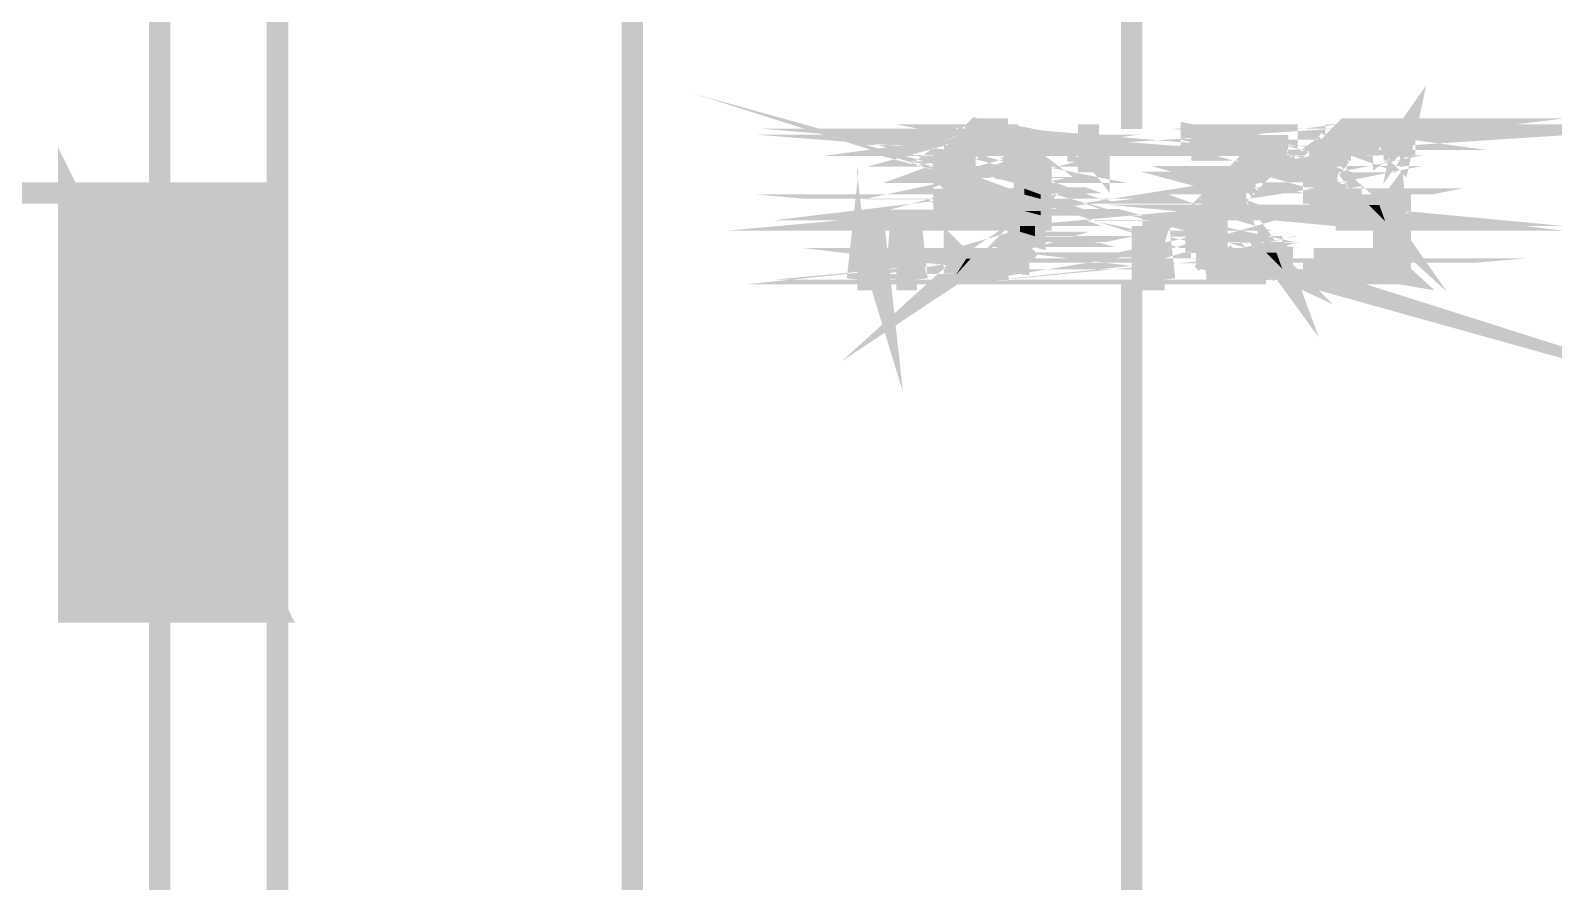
# Model space of a CAD drawing. Header units: inches. Extents: x -524 to 1067, y -71 to 1110.
# Drawn here: x 947.3 to 1013.1, y 262.9 to 299.6 of the extents above; entities that cross this region are included whole.
import ezdxf

# ---------------------------------------------------------------- set-up
doc = ezdxf.new("R2010")
doc.units = ezdxf.units.IN
doc.header["$MEASUREMENT"] = 0
doc.layers.add('H', color=7, linetype='Continuous')
doc.layers.add('P', color=7, linetype='Continuous')

msp = doc.modelspace()

# ---------------------------------------------------------------- hatches: boundary and pattern name
at = {"layer": 'H', "linetype": 'Continuous'}
for points in [[(987.448, 294.859), (987.708, 295.118), (987.897, 295.118), (988.156, 295.311), (989.507, 295.311), (989.507, 295.118), (990.025, 295.118), (990.025, 294.859), (987.448, 294.859)], [(1003.672, 294.859), (1003.672, 295.118), (1003.931, 295.118), (1005.99, 295.311), (1005.99, 295.118), (1006.698, 295.118), (1003.672, 294.859)], [(1003.931, 295.118), (1004.121, 295.311), (1005.99, 295.311), (1003.931, 295.118)], [(986.999, 294.41), (988.156, 294.669), (987.897, 294.41), (986.999, 294.41)], [(986.999, 294.41), (987.255, 294.669), (988.156, 294.669), (986.999, 294.41)], [(987.255, 294.669), (987.255, 294.859), (990.215, 294.859), (990.474, 294.669), (987.255, 294.669)], [(990.668, 294.151), (989.766, 294.41), (989.507, 294.41), (989.317, 294.669), (990.474, 294.41), (990.668, 294.151)], [(990.474, 294.41), (989.317, 294.669), (990.474, 294.669), (990.474, 294.41)], [(992.533, 293.961), (992.533, 295.118), (993.5, 295.118), (993.5, 293.961), (992.533, 293.961)], [(997.427, 294.41), (997.427, 295.118), (1001.613, 295.118), (1001.613, 294.41), (997.427, 294.41)], [(1002.964, 294.41), (1003.223, 294.669), (1004.38, 294.669), (1004.38, 294.41), (1002.964, 294.41)], [(1003.223, 294.669), (1003.478, 294.859), (1005.282, 294.669), (1003.223, 294.669)], [(1005.282, 294.669), (1003.478, 294.859), (1003.672, 294.859), (1005.282, 294.669)], [(1005.282, 294.669), (1003.672, 294.859), (1006.698, 295.118), (1005.541, 294.669), (1005.282, 294.669)], [(1005.541, 294.669), (1006.698, 295.118), (1005.99, 294.41), (1005.796, 294.41), (1005.796, 294.669), (1005.541, 294.669)], [(1005.99, 294.41), (1006.698, 295.118), (1006.439, 294.151), (1006.249, 294.41), (1005.99, 294.41)], [(1006.439, 294.151), (1006.698, 295.118), (1006.698, 294.151), (1006.439, 294.151)], [(986.74, 293.253), (986.74, 294.151), (987.708, 294.151), (987.708, 293.961), (987.448, 293.702), (987.448, 292.994), (986.74, 293.253)], [(986.999, 294.151), (986.999, 294.41), (987.897, 294.41), (987.708, 294.151), (986.999, 294.151)], [(989.766, 293.961), (989.766, 294.41), (990.668, 294.151), (990.668, 293.961), (990.923, 293.702), (990.025, 293.702), (990.025, 293.961), (989.766, 293.961)], [(999.745, 293.702), (1000.453, 294.41), (1001.613, 294.41), (1001.354, 294.151), (1001.095, 294.151), (1001.095, 293.961), (1000.905, 293.961), (1000.905, 293.702), (999.745, 293.702)], [(1002.77, 293.702), (1002.77, 293.961), (1002.964, 294.151), (1003.931, 294.41), (1003.931, 294.151), (1003.672, 293.961), (1002.77, 293.702)], [(1002.964, 294.151), (1002.964, 294.41), (1003.931, 294.41), (1002.964, 294.151)], [(990.025, 293.508), (990.025, 293.702), (990.923, 293.702), (990.923, 292.541), (990.215, 292.8), (990.215, 293.253), (990.025, 293.508)], [(999.296, 293.253), (999.296, 293.508), (999.486, 293.508), (999.486, 293.702), (1000.453, 293.508), (1000.194, 293.253), (999.296, 293.253)], [(1000.453, 293.508), (999.486, 293.702), (1000.646, 293.702), (1000.453, 293.508)], [(1002.77, 292.8), (1002.77, 293.702), (1003.672, 293.961), (1003.672, 292.994), (1002.77, 292.8)], [(986.74, 292.541), (986.74, 293.253), (987.448, 292.994), (987.708, 292.8), (986.74, 292.541)], [(986.74, 292.351), (986.74, 292.541), (987.708, 292.8), (987.708, 292.351), (986.74, 292.351)], [(990.215, 292.541), (990.215, 292.8), (990.923, 292.541), (990.215, 292.541)], [(998.588, 292.541), (998.588, 292.8), (999.745, 292.8), (999.037, 292.092), (999.037, 291.833), (998.843, 291.833), (997.876, 291.643), (997.876, 291.833), (998.329, 292.351), (998.329, 292.541), (998.588, 292.541)], [(999.745, 292.8), (998.843, 292.994), (999.037, 292.994), (999.037, 293.253), (1000.194, 293.253), (999.745, 292.8)], [(998.843, 292.8), (998.843, 292.994), (999.745, 292.8), (998.843, 292.8)], [(1002.77, 292.8), (1003.672, 292.994), (1003.672, 292.8), (1002.77, 292.8)], [(1002.964, 292.351), (1002.77, 292.541), (1002.77, 292.8), (1003.672, 292.8), (1003.672, 292.541), (1003.931, 292.541), (1002.964, 292.351)], [(948.95, 274.453), (948.95, 292.541), (958.027, 292.541), (958.027, 274.453), (948.95, 274.453)], [(986.999, 292.092), (986.74, 292.351), (987.897, 292.351), (986.999, 292.092)], [(986.999, 292.092), (987.897, 292.351), (988.156, 292.092), (986.999, 292.092)], [(987.255, 291.833), (986.999, 292.092), (988.605, 292.092), (987.255, 291.833)], [(987.255, 291.833), (988.605, 292.092), (988.865, 292.092), (987.255, 291.833)], [(987.255, 291.833), (988.865, 292.092), (990.923, 292.092), (990.923, 291.833), (987.255, 291.833)], [(989.766, 292.092), (990.025, 292.351), (990.923, 292.092), (989.766, 292.092)], [(990.923, 292.092), (990.025, 292.351), (990.215, 292.351), (990.215, 292.541), (990.923, 292.351), (990.923, 292.092)], [(990.923, 292.351), (990.215, 292.541), (990.923, 292.541), (990.923, 292.351)], [(1002.964, 292.092), (1002.964, 292.351), (1003.931, 292.541), (1003.931, 292.351), (1004.38, 292.351), (1002.964, 292.092)], [(1002.964, 292.092), (1004.38, 292.351), (1004.38, 292.092), (1002.964, 292.092)], [(1005.796, 291.384), (1003.223, 291.833), (1003.223, 292.092), (1005.088, 292.092), (1005.796, 291.384)], [(1005.796, 291.384), (1005.088, 292.092), (1005.541, 292.092), (1005.796, 291.384)], [(1006.439, 289.067), (1005.796, 291.384), (1005.541, 292.092), (1005.796, 292.092), (1006.439, 289.067)], [(1006.439, 289.067), (1005.796, 292.092), (1005.99, 292.092), (1006.439, 289.067)], [(1006.439, 289.067), (1005.99, 292.092), (1006.249, 292.351), (1006.439, 292.351), (1006.439, 289.067)], [(987.708, 291.384), (987.255, 291.833), (990.215, 291.833), (990.025, 291.643), (989.766, 291.643), (989.507, 291.384), (987.708, 291.384)], [(990.025, 291.191), (990.025, 291.643), (990.215, 291.833), (990.923, 291.643), (990.923, 291.384), (990.025, 291.191)], [(990.025, 291.191), (990.923, 291.384), (990.923, 291.191), (990.025, 291.191)], [(990.923, 291.643), (990.215, 291.833), (990.923, 291.833), (990.923, 291.643)], [(997.876, 291.384), (997.876, 291.643), (998.843, 291.833), (998.843, 291.643), (998.588, 291.643), (998.588, 290.742), (997.686, 290.742), (997.686, 291.384), (997.876, 291.384)], [(1005.796, 291.384), (1003.223, 291.833), (1003.478, 291.833), (1005.796, 291.384)], [(1005.796, 291.384), (1003.672, 291.643), (1003.478, 291.833), (1005.796, 291.384)], [(1005.796, 291.384), (1003.672, 291.643), (1004.121, 291.643), (1005.796, 291.384)], [(1004.121, 291.384), (1004.121, 291.643), (1005.796, 291.384), (1004.121, 291.384)], [(1006.439, 289.067), (1005.796, 289.775), (1005.796, 291.384), (1006.439, 289.067)], [(983.072, 288.873), (983.262, 291.191), (983.715, 291.191), (983.97, 288.873), (983.072, 288.873)], [(984.682, 288.873), (984.872, 291.191), (985.39, 291.191), (985.58, 288.873), (984.682, 288.873)], [(989.766, 290.483), (989.766, 290.742), (990.668, 290.742), (990.474, 290.483), (990.474, 290.224), (989.507, 290.483), (989.766, 290.483)], [(989.766, 290.742), (990.025, 290.935), (990.668, 290.742), (989.766, 290.742)], [(990.668, 290.742), (990.025, 290.935), (990.025, 291.191), (990.668, 291.191), (990.668, 290.742)], [(995.303, 288.873), (995.303, 291.191), (996.011, 291.191), (996.27, 288.873), (995.303, 288.873)], [(997.686, 290.034), (997.686, 290.742), (998.588, 290.483), (998.588, 290.224), (997.686, 290.034)], [(998.588, 290.483), (997.686, 290.742), (998.588, 290.742), (998.588, 290.483)], [(989.317, 290.034), (989.507, 290.224), (990.474, 290.224), (990.215, 290.034), (990.215, 289.775), (988.865, 289.775), (989.058, 290.034), (989.317, 290.034)], [(989.507, 290.224), (989.507, 290.483), (990.474, 290.224), (989.507, 290.224)], [(997.686, 290.034), (998.588, 290.224), (998.588, 290.034), (997.686, 290.034)], [(1001.354, 289.326), (1001.095, 290.034), (1001.095, 290.224), (1001.354, 290.224), (1001.354, 289.326)], [(987.255, 289.067), (987.255, 290.034), (987.448, 289.775), (987.708, 289.775), (987.255, 289.067)], [(987.255, 289.067), (988.156, 289.775), (990.025, 289.516), (989.766, 289.516), (987.255, 289.067)], [(987.255, 289.067), (987.897, 289.775), (988.156, 289.775), (987.255, 289.067)], [(987.255, 289.067), (987.708, 289.775), (987.897, 289.775), (987.255, 289.067)], [(987.255, 289.067), (989.507, 289.516), (989.766, 289.516), (989.507, 289.516), (989.507, 289.326), (987.255, 289.067)], [(990.025, 289.516), (988.156, 289.775), (988.416, 289.775), (990.025, 289.516)], [(990.025, 289.516), (988.416, 289.775), (990.025, 289.775), (990.025, 289.516)], [(997.876, 289.775), (998.843, 290.034), (999.037, 289.775), (997.876, 289.775)], [(997.876, 289.775), (997.876, 290.034), (998.843, 290.034), (997.876, 289.775)], [(1001.354, 289.326), (998.135, 289.516), (997.876, 289.775), (1001.354, 289.326)], [(1001.354, 289.326), (997.876, 289.775), (999.745, 289.775), (1001.354, 289.326)], [(998.135, 289.326), (998.135, 289.516), (1001.354, 289.326), (998.135, 289.326)], [(1001.354, 289.326), (999.745, 289.775), (1000.194, 289.775), (1001.354, 289.326)], [(1001.354, 289.326), (1000.194, 289.775), (1000.453, 289.775), (1001.354, 289.326)], [(1001.354, 289.326), (1000.453, 289.775), (1000.646, 290.034), (1001.354, 289.326)], [(1001.354, 289.326), (1000.646, 290.034), (1001.095, 290.034), (1001.354, 289.326)], [(1002.77, 289.067), (1002.77, 289.775), (1006.439, 289.067), (1002.77, 289.067)], [(1006.439, 289.067), (1002.77, 289.775), (1005.796, 289.775), (1006.439, 289.067)], [(987.255, 289.067), (989.058, 289.26), (989.317, 289.326), (989.058, 289.26), (989.058, 289.067), (987.255, 289.067)], [(987.255, 289.067), (989.317, 289.326), (989.507, 289.326), (987.255, 289.067)], [(998.588, 289.067), (998.588, 289.326), (1000.905, 289.326), (1000.646, 289.067), (998.588, 289.067)]]:
    msp.add_hatch(color=256, dxfattribs=at).paths.add_polyline_path(points)

# ---------------------------------------------------------------- linework, layer by layer
at = {"layer": 'P', "const_width": 0.927}
for points in [[(952.877, 604.073), (952.877, -14.739)], [(957.961, 604.073), (957.961, -19.823)], [(994.85, 599.182), (994.85, 295.377)], [(973.283, 434.436), (973.283, 241.619)], [(999.745, 289.775), (1001.354, 289.326), (999.938, 289.775)], [(987.189, 294.669), (990.474, 294.669), (987.189, 294.925)], [(987.642, 295.118), (989.959, 294.925), (987.448, 294.925)], [(988.156, 295.377), (989.507, 295.118), (987.897, 295.118), (988.156, 295.377)], [(987.189, 294.925), (987.189, 294.669)], [(990.474, 294.669), (987.189, 294.925)], [(987.189, 294.925), (990.215, 294.925), (990.474, 294.669)], [(987.189, 294.925), (990.215, 294.925), (990.215, 294.925)], [(990.215, 294.925), (987.189, 294.925)], [(987.448, 294.925), (990.215, 294.925), (987.189, 294.925), (987.448, 294.925)], [(987.448, 294.925), (987.642, 295.118)], [(987.448, 294.925), (990.215, 294.925)], [(990.215, 294.925), (987.448, 294.925)], [(989.959, 294.925), (987.448, 294.925)], [(987.448, 294.925), (990.215, 294.925)], [(989.959, 295.118), (987.642, 295.118)], [(987.642, 295.118), (987.897, 295.118)], [(989.959, 295.118), (987.642, 295.118)], [(987.642, 295.118), (989.959, 294.925), (989.959, 295.118)], [(989.507, 295.118), (987.897, 295.118), (989.766, 295.118), (989.507, 295.118)], [(987.897, 295.118), (989.766, 295.118)], [(989.766, 295.118), (987.897, 295.118)], [(987.897, 295.118), (987.897, 295.118)], [(989.766, 295.118), (987.897, 295.118)], [(987.897, 295.118), (989.959, 295.118), (989.766, 295.118)], [(987.897, 295.118), (989.959, 295.118)], [(989.507, 295.377), (988.156, 295.377), (988.35, 295.377)], [(989.507, 295.377), (988.156, 295.377)], [(988.156, 295.377), (989.507, 295.118), (989.507, 295.377)], [(989.058, 295.377), (988.35, 295.377)], [(988.35, 295.377), (988.605, 295.377)], [(989.058, 295.377), (988.35, 295.377), (989.251, 295.377)], [(988.35, 295.377), (989.251, 295.377)], [(989.251, 295.377), (988.35, 295.377), (988.35, 295.377), (989.251, 295.377)], [(988.35, 295.377), (989.507, 295.377), (989.251, 295.377)], [(988.35, 295.377), (989.507, 295.377)], [(988.799, 295.377), (988.605, 295.377)], [(988.605, 295.377), (988.799, 295.377), (989.058, 295.377), (988.799, 295.377)], [(988.605, 295.377), (989.058, 295.377)], [(988.799, 295.377), (988.799, 295.377), (988.799, 295.377)], [(989.251, 295.377), (989.058, 295.377)], [(990.215, 294.925), (989.959, 294.925)], [(992.533, 295.118), (993.434, 295.118)], [(993.434, 295.118), (992.533, 295.118), (992.533, 295.118), (993.434, 295.118)], [(992.533, 295.118), (993.434, 293.961), (993.434, 295.118)], [(992.533, 295.118), (993.434, 293.961)], [(992.533, 293.961), (992.533, 295.118)], [(1003.672, 295.118), (1006.632, 295.118), (1003.672, 294.925), (1003.672, 295.118)], [(1005.282, 294.669), (1003.413, 294.925), (1005.282, 294.669), (1003.413, 294.925), (1003.672, 294.925)], [(1000.646, 294.476), (997.427, 295.118), (997.427, 294.476)], [(1000.646, 294.476), (997.427, 295.118)], [(997.427, 295.118), (1001.548, 294.476)], [(997.427, 295.118), (1001.548, 294.476)], [(1001.548, 294.476), (1001.548, 295.118), (997.427, 295.118)], [(1004.121, 295.377), (1005.99, 295.377), (1003.865, 295.118), (1004.121, 295.377)], [(1003.223, 294.669), (1003.413, 294.925)], [(1003.413, 294.925), (1005.282, 294.669)], [(1003.672, 294.925), (1006.632, 295.118)], [(1003.865, 295.118), (1006.439, 295.118), (1003.672, 295.118), (1003.865, 295.118)], [(1006.439, 295.118), (1003.672, 295.118), (1006.632, 295.118), (1006.439, 295.118)], [(1006.632, 295.118), (1003.672, 294.925), (1006.632, 295.118), (1006.632, 295.118)], [(1003.672, 294.925), (1005.282, 294.669)], [(1005.282, 294.669), (1003.672, 294.925), (1005.282, 294.669)], [(1005.541, 294.669), (1003.672, 294.925)], [(1005.99, 295.377), (1003.865, 295.118), (1005.99, 295.377)], [(1005.99, 295.118), (1003.865, 295.118), (1006.183, 295.118), (1005.99, 295.118)], [(1003.865, 295.118), (1006.183, 295.118)], [(1006.183, 295.118), (1003.865, 295.118)], [(1003.865, 295.118), (1003.865, 295.118)], [(1006.183, 295.118), (1003.865, 295.118)], [(1003.865, 295.118), (1006.439, 295.118), (1006.183, 295.118)], [(1004.314, 295.377), (1005.73, 295.377), (1004.121, 295.377)], [(1004.121, 295.377), (1004.314, 295.377)], [(1005.73, 295.377), (1004.121, 295.377), (1005.99, 295.377), (1005.73, 295.377)], [(1005.541, 295.377), (1004.314, 295.377), (1004.573, 295.377)], [(1005.541, 295.377), (1004.314, 295.377)], [(1004.314, 295.377), (1005.541, 295.377), (1005.541, 295.377), (1004.314, 295.377)], [(1005.541, 295.377), (1004.314, 295.377)], [(1004.314, 295.377), (1004.314, 295.377)], [(1005.541, 295.377), (1004.314, 295.377)], [(1004.314, 295.377), (1005.73, 295.377), (1005.541, 295.377)], [(1005.022, 295.377), (1004.573, 295.377), (1005.022, 295.377)], [(1005.282, 295.377), (1004.573, 295.377), (1005.541, 295.377), (1005.282, 295.377)], [(1004.573, 295.377), (1005.541, 295.377)], [(1004.829, 295.377), (1004.573, 295.377)], [(1004.573, 295.377), (1004.829, 295.377)], [(1005.022, 295.377), (1005.022, 295.377), (1005.022, 295.377)], [(1006.632, 295.118), (1005.541, 294.669)], [(1005.541, 294.669), (1006.632, 295.118), (1005.541, 294.669)], [(1005.73, 294.669), (1006.632, 295.118)], [(1006.632, 295.118), (1005.73, 294.476), (1005.73, 294.669)], [(1006.632, 295.118), (1005.73, 294.476)], [(1005.73, 294.476), (1005.99, 294.476), (1006.632, 295.118)], [(1005.99, 294.476), (1006.632, 295.118), (1005.99, 294.476), (1006.632, 295.118)], [(1006.632, 295.118), (1006.183, 294.476), (1005.99, 294.476)], [(1006.632, 295.118), (1006.183, 294.476), (1006.439, 294.216), (1006.632, 295.118)], [(1006.632, 295.118), (1006.439, 294.216)], [(1006.632, 294.216), (1006.632, 295.118)], [(986.934, 294.476), (988.35, 294.669), (988.156, 294.669)], [(986.934, 294.476), (988.35, 294.669), (987.189, 294.669), (986.934, 294.476)], [(987.642, 294.216), (986.74, 294.216), (987.642, 293.961), (987.642, 294.216)], [(987.897, 294.476), (986.934, 294.216), (987.642, 294.216)], [(987.642, 294.216), (986.74, 294.216)], [(986.74, 294.216), (987.642, 294.216)], [(986.74, 294.216), (987.642, 293.961)], [(986.74, 293.961), (986.74, 294.216)], [(987.642, 294.216), (986.74, 294.216)], [(986.74, 294.216), (986.934, 294.216)], [(988.156, 294.669), (987.897, 294.476), (986.934, 294.476)], [(986.934, 294.476), (988.156, 294.669)], [(988.156, 294.669), (986.934, 294.476)], [(987.897, 294.476), (986.934, 294.476), (987.897, 294.476), (986.934, 294.476), (987.897, 294.476), (987.897, 294.476), (986.934, 294.476)], [(987.897, 294.476), (986.934, 294.216)], [(986.934, 294.216), (986.934, 294.476)], [(987.897, 294.476), (986.934, 294.476), (986.934, 294.476), (987.897, 294.476)], [(986.934, 294.216), (987.642, 294.216)], [(988.35, 294.669), (987.189, 294.669), (988.35, 294.669), (988.35, 294.669), (987.189, 294.669)], [(988.35, 294.669), (988.605, 294.669), (987.189, 294.669)], [(988.605, 294.669), (987.189, 294.669)], [(987.189, 294.669), (988.799, 294.669), (988.605, 294.669)], [(987.189, 294.669), (988.799, 294.669), (990.474, 294.669), (987.189, 294.669)], [(988.799, 294.669), (987.189, 294.669), (987.189, 294.669), (988.799, 294.669)], [(987.642, 294.216), (987.897, 294.476)], [(989.766, 294.476), (990.668, 294.216), (989.766, 294.476), (990.668, 294.216), (989.766, 294.216)], [(990.474, 294.669), (988.799, 294.669)], [(988.799, 294.669), (989.058, 294.669)], [(990.474, 294.669), (988.799, 294.669), (988.799, 294.669), (990.474, 294.669)], [(990.474, 294.669), (988.799, 294.669), (990.474, 294.669), (990.474, 294.669)], [(989.058, 294.669), (990.474, 294.669)], [(990.474, 294.669), (989.058, 294.669)], [(989.058, 294.669), (990.474, 294.669)], [(989.251, 294.669), (989.507, 294.476), (990.474, 294.476)], [(990.474, 294.476), (989.251, 294.669)], [(989.251, 294.669), (990.474, 294.669), (989.251, 294.669), (989.251, 294.669), (990.474, 294.669)], [(989.251, 294.669), (990.474, 294.476)], [(989.507, 294.476), (990.474, 294.476), (989.766, 294.476), (989.507, 294.476)], [(989.766, 294.216), (989.766, 294.476)], [(990.474, 294.476), (989.766, 294.476)], [(989.766, 294.476), (990.668, 294.216)], [(990.668, 294.216), (989.766, 294.216)], [(989.766, 294.216), (990.668, 294.216), (990.668, 294.216), (989.766, 294.216)], [(990.668, 294.216), (989.766, 293.961)], [(989.766, 293.961), (989.766, 294.216)], [(990.668, 294.216), (989.766, 293.961)], [(989.766, 293.961), (990.668, 293.961), (990.668, 294.216)], [(990.474, 294.476), (990.474, 294.669)], [(990.668, 294.216), (990.474, 294.476)], [(1001.548, 294.476), (1000.387, 294.476), (1001.354, 294.216)], [(997.427, 294.476), (1000.646, 294.476)], [(1000.194, 294.216), (1001.095, 293.961), (999.938, 293.961)], [(1001.354, 294.216), (1000.194, 294.216), (1000.387, 294.476)], [(999.938, 293.961), (1000.194, 294.216)], [(1001.354, 294.216), (1000.194, 294.216)], [(1000.194, 294.216), (1001.095, 294.216)], [(1000.194, 294.216), (1001.095, 294.216)], [(1001.095, 294.216), (1000.194, 294.216), (1000.194, 294.216), (1001.095, 294.216)], [(1000.194, 294.216), (1001.095, 293.961), (1001.095, 294.216)], [(1000.387, 294.476), (1001.548, 294.476)], [(1001.548, 294.476), (1000.387, 294.476)], [(1000.387, 294.476), (1000.387, 294.476)], [(1000.387, 294.476), (1001.354, 294.216)], [(1000.646, 294.476), (1001.548, 294.476), (1000.646, 294.476)], [(1001.548, 294.476), (1000.646, 294.476)], [(1001.095, 294.216), (1001.354, 294.216)], [(1001.354, 294.216), (1001.548, 294.476)], [(1002.964, 294.216), (1003.672, 293.961), (1002.705, 293.961), (1002.964, 294.216)], [(1004.314, 294.476), (1002.964, 294.476), (1003.223, 294.669)], [(1003.865, 294.476), (1002.964, 294.216), (1003.865, 294.476)], [(1004.314, 294.476), (1002.964, 294.476), (1004.314, 294.476)], [(1004.121, 294.476), (1002.964, 294.476)], [(1002.964, 294.476), (1003.865, 294.476)], [(1002.964, 294.476), (1003.865, 294.476)], [(1003.865, 294.476), (1002.964, 294.216)], [(1002.964, 294.216), (1002.964, 294.476)], [(1003.865, 294.216), (1002.964, 294.216)], [(1002.964, 294.216), (1003.865, 294.216)], [(1002.964, 294.216), (1003.865, 294.216)], [(1003.865, 294.216), (1002.964, 294.216), (1002.964, 294.216), (1003.865, 294.216)], [(1002.964, 294.216), (1003.672, 293.961), (1003.865, 294.216)], [(1005.022, 294.669), (1003.223, 294.669)], [(1003.223, 294.669), (1005.022, 294.669)], [(1005.022, 294.669), (1003.223, 294.669)], [(1003.223, 294.669), (1003.223, 294.669), (1005.022, 294.669)], [(1005.022, 294.669), (1003.223, 294.669)], [(1003.223, 294.669), (1005.022, 294.669)], [(1005.282, 294.669), (1003.223, 294.669)], [(1004.314, 294.669), (1003.223, 294.669), (1004.314, 294.669), (1003.223, 294.669)], [(1003.223, 294.669), (1004.314, 294.476)], [(1003.223, 294.669), (1004.314, 294.476)], [(1004.314, 294.669), (1003.223, 294.669), (1004.573, 294.669), (1004.314, 294.669)], [(1003.223, 294.669), (1004.573, 294.669), (1004.829, 294.669), (1003.223, 294.669)], [(1005.022, 294.669), (1003.223, 294.669)], [(1003.223, 294.669), (1005.022, 294.669)], [(1004.829, 294.669), (1003.223, 294.669), (1003.223, 294.669), (1004.829, 294.669)], [(1003.865, 294.476), (1004.121, 294.476)], [(1003.865, 294.216), (1003.865, 294.216)], [(1004.314, 294.476), (1004.314, 294.669)], [(1006.632, 294.216), (1006.439, 294.216)], [(1006.439, 294.216), (1006.632, 294.216)], [(1006.632, 294.216), (1006.439, 294.216)], [(1006.439, 294.216), (1006.632, 294.216)], [(1006.439, 294.216), (1006.632, 294.216)], [(948.95, 274.518), (957.961, 274.518), (948.95, 292.607), (948.95, 274.518)], [(986.74, 293.961), (987.448, 293.768), (986.74, 293.768), (986.74, 293.961)], [(987.448, 293.768), (986.74, 293.508), (987.448, 293.508), (987.448, 293.768)], [(987.642, 293.961), (986.74, 293.961)], [(987.642, 293.961), (986.74, 293.961)], [(986.74, 293.961), (987.448, 293.768)], [(987.448, 293.768), (986.74, 293.768), (987.448, 293.768), (987.448, 293.768), (986.74, 293.768)], [(987.448, 293.768), (986.74, 293.508), (986.74, 293.768)], [(990.668, 293.961), (989.959, 293.768), (990.923, 293.768), (990.668, 293.961)], [(987.448, 293.768), (987.642, 293.961)], [(989.766, 293.961), (990.668, 293.961), (989.959, 293.961), (989.766, 293.961)], [(990.668, 293.961), (989.959, 293.961)], [(989.959, 293.961), (990.668, 293.961)], [(989.959, 293.961), (990.668, 293.961)], [(990.668, 293.961), (989.959, 293.768), (989.959, 293.961)], [(989.959, 293.768), (990.923, 293.768), (989.959, 293.768), (990.923, 293.768)], [(990.923, 293.768), (989.959, 293.508)], [(989.959, 293.508), (989.959, 293.768)], [(990.923, 293.768), (989.959, 293.508)], [(989.959, 293.508), (990.923, 293.508), (990.923, 293.768)], [(989.959, 293.768), (990.923, 293.768), (990.923, 293.768), (989.959, 293.768)], [(990.668, 293.961), (990.668, 293.961)], [(993.434, 293.961), (992.533, 293.961)], [(1003.672, 293.961), (1002.705, 293.768), (1003.672, 293.961), (1002.705, 293.768), (1003.672, 293.768)], [(1000.84, 293.768), (999.745, 293.768), (999.938, 293.961)], [(999.486, 293.768), (1000.387, 293.508), (999.486, 293.768)], [(1000.646, 293.768), (999.486, 293.768), (1000.646, 293.768), (999.486, 293.768)], [(999.486, 293.768), (1000.387, 293.508)], [(1000.646, 293.768), (999.486, 293.768), (999.745, 293.768)], [(999.745, 293.768), (1000.646, 293.768)], [(1000.646, 293.768), (999.745, 293.768)], [(999.745, 293.768), (1000.646, 293.768)], [(1000.84, 293.768), (999.745, 293.768)], [(999.745, 293.768), (1000.646, 293.768)], [(1001.095, 293.961), (999.938, 293.961), (1000.84, 293.961), (1001.095, 293.961)], [(999.938, 293.961), (1000.84, 293.961), (999.938, 293.961), (999.938, 293.961), (1000.84, 293.961)], [(999.938, 293.961), (1000.84, 293.768)], [(999.938, 293.961), (1000.84, 293.768)], [(1000.387, 293.508), (1000.646, 293.768)], [(1000.646, 293.768), (1000.84, 293.768)], [(1000.84, 293.768), (1000.84, 293.961)], [(1003.672, 293.961), (1002.705, 293.961)], [(1002.705, 293.961), (1003.672, 293.961), (1003.672, 293.961), (1002.705, 293.961)], [(1003.672, 293.961), (1002.705, 293.768)], [(1002.705, 293.768), (1002.705, 293.961)], [(1002.705, 293.768), (1003.672, 293.768)], [(1003.672, 293.768), (1002.705, 293.768), (1002.705, 293.768), (1003.672, 293.768)], [(1002.705, 293.768), (1003.672, 293.508)], [(1002.705, 293.768), (1003.672, 293.508)], [(1003.672, 293.508), (1002.705, 293.508), (1002.705, 293.768)], [(1005.022, 292.092), (1005.73, 291.45), (1005.282, 292.092)], [(1003.672, 293.768), (1003.672, 293.961)], [(1003.672, 293.508), (1003.672, 293.768)], [(983.97, 288.873), (983.262, 291.191), (983.007, 288.873)], [(990.923, 293.508), (989.959, 293.508), (990.923, 293.315)], [(986.74, 293.508), (987.448, 293.508), (986.74, 293.508), (986.74, 293.508), (987.448, 293.508)], [(986.74, 293.508), (987.448, 293.315), (987.448, 293.508)], [(986.74, 293.508), (987.448, 293.315)], [(986.74, 293.315), (986.74, 293.508)], [(986.74, 293.315), (987.448, 293.06), (986.74, 293.315)], [(987.448, 293.315), (986.74, 293.315)], [(987.448, 293.315), (986.74, 293.315)], [(986.74, 293.315), (987.448, 293.06)], [(986.74, 293.06), (987.448, 293.06), (986.74, 293.06), (986.74, 293.06), (987.448, 293.06), (986.74, 293.06)], [(987.448, 293.06), (987.448, 293.06), (986.74, 293.06)], [(987.448, 293.06), (986.74, 292.8), (986.74, 293.06)], [(987.448, 293.06), (986.74, 292.8)], [(986.74, 292.8), (987.642, 292.8), (987.448, 293.06)], [(987.448, 293.06), (987.448, 293.315)], [(990.923, 293.315), (990.215, 293.315), (990.923, 293.06), (990.923, 293.315)], [(990.215, 293.315), (990.923, 293.06), (990.215, 293.06), (990.215, 293.315)], [(990.215, 293.06), (990.923, 292.8), (990.215, 292.8), (990.215, 293.06)], [(989.959, 293.508), (990.923, 293.508)], [(990.923, 293.508), (989.959, 293.508)], [(989.959, 293.508), (989.959, 293.508)], [(989.959, 293.508), (990.923, 293.315)], [(990.923, 293.315), (990.215, 293.315), (989.959, 293.508)], [(990.923, 293.06), (990.215, 293.06)], [(990.215, 293.06), (990.923, 293.06)], [(990.215, 293.06), (990.923, 293.06)], [(990.923, 293.06), (990.215, 293.06), (990.215, 293.06), (990.923, 293.06)], [(990.215, 293.06), (990.923, 292.8), (990.923, 293.06)], [(990.923, 293.315), (990.923, 293.508)], [(990.923, 293.06), (990.923, 293.06)], [(999.938, 293.06), (998.778, 293.06), (999.745, 292.8)], [(1000.194, 293.315), (999.037, 293.315), (999.938, 293.06)], [(1003.672, 293.508), (1002.705, 293.315), (1003.672, 293.315)], [(998.778, 293.06), (999.745, 292.8), (998.778, 293.06)], [(999.938, 293.06), (998.778, 293.06), (999.037, 293.06)], [(1000.194, 293.315), (999.037, 293.315)], [(999.037, 293.315), (1000.194, 293.315)], [(999.037, 293.315), (999.938, 293.06)], [(999.037, 293.06), (999.037, 293.315)], [(999.23, 293.315), (1000.194, 293.315), (999.037, 293.315), (999.23, 293.315)], [(999.938, 293.06), (999.037, 293.06)], [(999.938, 293.06), (999.037, 293.06)], [(999.037, 293.06), (999.938, 293.06), (999.938, 293.06), (999.037, 293.06)], [(999.486, 293.508), (1000.387, 293.508), (999.23, 293.508), (999.486, 293.508)], [(1000.387, 293.508), (999.23, 293.508), (1000.387, 293.508), (1000.387, 293.508), (999.23, 293.508)], [(1000.387, 293.508), (999.23, 293.315)], [(999.23, 293.315), (999.23, 293.508)], [(1000.387, 293.508), (999.23, 293.315)], [(999.23, 293.315), (1000.194, 293.315), (1000.387, 293.508)], [(999.745, 292.8), (999.938, 293.06)], [(999.938, 293.06), (1000.194, 293.315)], [(1003.672, 293.508), (1002.705, 293.508), (1003.672, 293.508), (1003.672, 293.508), (1002.705, 293.508)], [(1003.672, 293.508), (1002.705, 293.315)], [(1002.705, 293.315), (1002.705, 293.508)], [(1002.705, 293.315), (1003.672, 293.315)], [(1003.672, 293.315), (1002.705, 293.315), (1002.705, 293.315), (1003.672, 293.315)], [(1002.705, 293.315), (1003.672, 293.06), (1003.672, 293.315)], [(1002.705, 293.315), (1003.672, 293.06)], [(1002.705, 293.06), (1002.705, 293.315)], [(1003.672, 293.06), (1002.705, 292.8), (1003.672, 293.06)], [(1003.672, 293.06), (1002.705, 293.06)], [(1003.672, 293.06), (1002.705, 293.06)], [(1002.705, 293.06), (1003.672, 293.06), (1003.672, 293.06), (1002.705, 293.06)], [(1003.672, 293.06), (1002.705, 292.8)], [(1002.705, 292.8), (1002.705, 293.06)], [(1003.672, 293.315), (1003.672, 293.508)], [(1006.439, 289.132), (1006.183, 292.351), (1005.99, 292.092)], [(952.877, 292.607), (871.051, 292.607)], [(957.961, 274.518), (948.95, 292.607), (957.961, 292.607), (957.961, 274.518)], [(988.156, 289.775), (987.189, 289.132), (987.897, 289.775), (988.156, 289.775)], [(986.74, 292.8), (987.642, 292.8), (986.74, 292.607)], [(986.74, 292.351), (987.897, 292.351), (986.74, 292.351), (987.897, 292.351), (986.934, 292.092)], [(987.642, 292.8), (986.74, 292.607), (987.642, 292.8)], [(986.74, 292.607), (986.74, 292.8)], [(987.642, 292.607), (986.74, 292.607)], [(986.74, 292.607), (987.642, 292.607)], [(986.74, 292.607), (987.642, 292.607)], [(987.642, 292.607), (986.74, 292.607), (986.74, 292.607), (987.642, 292.607)], [(986.74, 292.607), (987.642, 292.351)], [(986.74, 292.607), (987.642, 292.351)], [(987.642, 292.351), (986.74, 292.351), (986.74, 292.607)], [(986.934, 292.092), (986.74, 292.351)], [(987.642, 292.351), (986.74, 292.351), (987.897, 292.351), (987.642, 292.351)], [(986.934, 292.092), (987.897, 292.351)], [(986.934, 292.092), (987.897, 292.351), (987.897, 292.351), (986.934, 292.092)], [(990.923, 292.8), (990.215, 292.8), (990.923, 292.607), (990.923, 292.8)], [(987.642, 292.607), (987.642, 292.607)], [(987.642, 292.351), (987.642, 292.607)], [(987.897, 292.351), (988.156, 292.092)], [(990.215, 292.8), (990.923, 292.607), (990.215, 292.8), (990.923, 292.607), (990.215, 292.607), (990.215, 292.8)], [(990.923, 292.607), (990.215, 292.607), (990.923, 292.607), (990.215, 292.607), (990.923, 292.351), (990.923, 292.607)], [(990.923, 292.092), (990.215, 292.351), (990.923, 292.351), (990.923, 292.092)], [(990.215, 292.351), (990.923, 292.351), (990.215, 292.607), (990.215, 292.351)], [(989.766, 292.092), (989.959, 292.351), (990.923, 292.092)], [(989.959, 292.351), (990.923, 292.092)], [(990.215, 292.351), (989.959, 292.351)], [(990.923, 292.351), (990.215, 292.607), (990.215, 292.607), (990.923, 292.351)], [(990.923, 292.092), (990.215, 292.351)], [(999.745, 292.8), (998.522, 292.607), (999.486, 292.607)], [(998.329, 292.351), (999.037, 292.092), (998.069, 292.092)], [(998.069, 292.092), (998.329, 292.351)], [(999.486, 292.607), (998.329, 292.607), (998.522, 292.607)], [(999.486, 292.607), (998.329, 292.607), (999.486, 292.607), (999.486, 292.607), (998.329, 292.607)], [(999.486, 292.607), (998.329, 292.351)], [(998.329, 292.351), (998.329, 292.607)], [(999.486, 292.607), (998.329, 292.351)], [(998.329, 292.351), (999.23, 292.351), (999.486, 292.607)], [(998.329, 292.351), (999.23, 292.351), (998.329, 292.351), (998.329, 292.351), (999.23, 292.351)], [(998.329, 292.351), (999.037, 292.092)], [(998.522, 292.8), (999.745, 292.8)], [(999.745, 292.8), (998.522, 292.607)], [(998.522, 292.607), (998.522, 292.8)], [(998.522, 292.607), (999.486, 292.607)], [(998.778, 292.8), (999.745, 292.8)], [(999.745, 292.8), (998.778, 292.8)], [(998.778, 292.8), (999.745, 292.8)], [(999.745, 292.8), (999.745, 292.8), (998.778, 292.8)], [(999.037, 292.092), (999.23, 292.351)], [(999.486, 292.607), (999.745, 292.8)], [(1002.964, 292.351), (1004.314, 292.351), (1002.964, 292.092), (1002.964, 292.351)], [(1003.672, 292.8), (1002.705, 292.8)], [(1002.705, 292.8), (1003.672, 292.8)], [(1003.672, 292.8), (1002.705, 292.8)], [(1002.705, 292.8), (1003.672, 292.607)], [(1002.705, 292.8), (1003.672, 292.607)], [(1003.672, 292.607), (1002.705, 292.607), (1002.705, 292.8)], [(1003.672, 292.8), (1002.705, 292.8), (1002.705, 292.8)], [(1002.705, 292.8), (1003.672, 292.8)], [(1003.672, 292.607), (1002.705, 292.607), (1003.865, 292.607), (1003.672, 292.607)], [(1002.705, 292.607), (1003.865, 292.607)], [(1002.964, 292.351), (1002.705, 292.607)], [(1003.865, 292.607), (1002.964, 292.351), (1003.865, 292.607)], [(1003.865, 292.607), (1002.964, 292.351)], [(1002.964, 292.092), (1004.314, 292.092), (1004.314, 292.351), (1002.964, 292.092)], [(1003.865, 292.351), (1002.964, 292.351), (1004.121, 292.351), (1003.865, 292.351)], [(1002.964, 292.351), (1004.121, 292.351)], [(1004.121, 292.351), (1002.964, 292.351)], [(1002.964, 292.351), (1002.964, 292.351)], [(1004.121, 292.351), (1002.964, 292.351)], [(1002.964, 292.351), (1004.314, 292.351), (1004.121, 292.351)], [(1003.672, 292.607), (1003.672, 292.8)], [(1006.439, 289.132), (1006.183, 292.351)], [(1006.183, 292.351), (1006.439, 292.351), (1006.439, 289.132)], [(1006.439, 292.351), (1006.439, 289.132), (1006.439, 292.351)], [(989.766, 291.643), (987.642, 291.45), (987.897, 291.45)], [(990.923, 292.092), (988.799, 292.092), (990.923, 291.899), (990.923, 292.092)], [(988.799, 292.092), (990.923, 291.899), (987.189, 291.899), (988.799, 292.092)], [(987.448, 291.643), (987.189, 291.899), (990.215, 291.899)], [(988.35, 292.092), (986.934, 292.092), (988.35, 292.092), (986.934, 292.092)], [(986.934, 292.092), (988.605, 292.092)], [(986.934, 292.092), (988.605, 292.092)], [(988.605, 292.092), (987.189, 291.899), (986.934, 292.092)], [(988.35, 292.092), (986.934, 292.092), (988.156, 292.092), (988.35, 292.092)], [(986.934, 292.092), (988.156, 292.092), (986.934, 292.092), (986.934, 292.092), (988.156, 292.092)], [(988.605, 292.092), (987.189, 291.899), (988.605, 292.092)], [(988.799, 292.092), (987.189, 291.899), (988.799, 292.092), (988.799, 292.092)], [(987.189, 291.899), (990.215, 291.899), (990.923, 291.899), (987.189, 291.899)], [(990.923, 291.899), (987.189, 291.899), (987.189, 291.899)], [(987.189, 291.899), (990.923, 291.899)], [(987.448, 291.643), (990.215, 291.899)], [(987.448, 291.643), (990.215, 291.899), (987.448, 291.643)], [(990.215, 291.899), (987.448, 291.643)], [(989.766, 291.643), (987.448, 291.643)], [(987.448, 291.643), (987.642, 291.45)], [(989.766, 291.643), (987.448, 291.643), (989.959, 291.643), (989.766, 291.643)], [(987.448, 291.643), (989.959, 291.643), (987.448, 291.643), (987.448, 291.643), (989.959, 291.643)], [(987.448, 291.643), (987.448, 291.643)], [(989.766, 291.643), (987.642, 291.45), (989.766, 291.643), (989.766, 291.643), (987.642, 291.45)], [(987.897, 291.45), (989.766, 291.643)], [(987.897, 291.45), (989.766, 291.643)], [(988.605, 292.092), (988.35, 292.092)], [(990.215, 291.899), (990.923, 291.643), (989.959, 291.643), (990.215, 291.899)], [(990.923, 292.092), (988.799, 292.092), (989.058, 292.092)], [(989.058, 292.092), (990.923, 292.092)], [(989.251, 292.092), (990.923, 292.092), (989.251, 292.092)], [(989.251, 292.092), (990.923, 292.092), (989.251, 292.092), (989.251, 292.092)], [(989.507, 292.092), (990.923, 292.092)], [(990.923, 292.092), (989.507, 292.092)], [(989.507, 292.092), (990.923, 292.092), (989.766, 292.092), (989.507, 292.092)], [(989.766, 291.643), (989.507, 291.45)], [(990.923, 292.092), (989.766, 292.092), (990.923, 292.092), (990.923, 292.092), (989.766, 292.092), (990.923, 292.092)], [(989.766, 292.092), (989.766, 292.092), (990.923, 292.092)], [(990.215, 291.899), (989.959, 291.643)], [(990.923, 291.643), (989.959, 291.643), (990.923, 291.643), (990.923, 291.643), (989.959, 291.643)], [(990.923, 291.643), (989.959, 291.45)], [(989.959, 291.45), (989.959, 291.643)], [(990.923, 291.643), (989.959, 291.45)], [(989.959, 291.45), (990.923, 291.45), (990.923, 291.643)], [(990.215, 291.899), (990.923, 291.899), (990.923, 291.643), (990.215, 291.899)], [(1003.865, 291.643), (1003.672, 291.643), (1005.73, 291.45)], [(998.522, 291.643), (997.876, 291.45), (998.522, 291.45), (998.522, 291.643)], [(1005.73, 291.45), (1003.865, 291.643), (1004.121, 291.643)], [(997.876, 291.643), (998.522, 291.643), (997.876, 291.45), (997.876, 291.643)], [(999.037, 291.899), (997.876, 291.899), (998.069, 292.092)], [(998.778, 291.899), (997.876, 291.643), (998.778, 291.899)], [(999.037, 291.899), (997.876, 291.899), (998.778, 291.899), (999.037, 291.899)], [(997.876, 291.899), (998.778, 291.899)], [(998.778, 291.899), (997.876, 291.899)], [(997.876, 291.899), (997.876, 291.899)], [(998.778, 291.899), (997.876, 291.899)], [(997.876, 291.899), (998.778, 291.899), (998.778, 291.899), (997.876, 291.899)], [(998.778, 291.899), (997.876, 291.643)], [(997.876, 291.643), (997.876, 291.899)], [(998.778, 291.643), (997.876, 291.643), (998.522, 291.643)], [(999.037, 292.092), (998.069, 292.092)], [(998.069, 292.092), (999.037, 292.092)], [(998.069, 292.092), (999.037, 292.092)], [(999.037, 292.092), (998.069, 292.092), (998.069, 292.092), (999.037, 292.092)], [(998.069, 292.092), (999.037, 291.899)], [(998.069, 292.092), (999.037, 291.899)], [(998.522, 291.643), (998.778, 291.643)], [(999.037, 292.092), (999.037, 292.092)], [(999.037, 291.899), (999.037, 292.092)], [(1004.573, 292.092), (1002.964, 292.092)], [(1002.964, 292.092), (1004.573, 292.092)], [(1004.573, 292.092), (1002.964, 292.092), (1004.829, 292.092)], [(1002.964, 292.092), (1004.829, 292.092), (1003.223, 292.092), (1002.964, 292.092)], [(1004.573, 292.092), (1002.964, 292.092), (1004.314, 292.092)], [(1005.022, 292.092), (1003.223, 292.092), (1005.022, 292.092), (1003.223, 292.092), (1005.022, 292.092), (1005.022, 292.092), (1003.223, 292.092)], [(1005.022, 292.092), (1004.829, 292.092), (1003.223, 292.092)], [(1005.73, 291.45), (1003.223, 292.092)], [(1003.223, 292.092), (1003.223, 291.899)], [(1005.73, 291.45), (1003.223, 292.092)], [(1003.223, 292.092), (1005.022, 292.092), (1005.73, 291.45)], [(1003.223, 291.899), (1005.73, 291.45), (1003.223, 291.899)], [(1003.223, 291.899), (1005.73, 291.45)], [(1003.413, 291.899), (1003.672, 291.643), (1005.73, 291.45)], [(1005.73, 291.45), (1003.413, 291.899)], [(1003.413, 291.899), (1005.73, 291.45), (1003.413, 291.899)], [(1003.413, 291.899), (1003.413, 291.899)], [(1003.672, 291.643), (1005.73, 291.45), (1003.672, 291.643), (1003.672, 291.643)], [(1005.73, 291.45), (1003.865, 291.643)], [(1005.73, 291.45), (1004.121, 291.45), (1004.121, 291.643), (1005.73, 291.45)], [(1004.121, 291.643), (1005.73, 291.45)], [(1004.314, 292.092), (1004.573, 292.092)], [(1004.829, 292.092), (1004.573, 292.092)], [(1005.282, 292.092), (1005.022, 292.092)], [(1005.73, 291.45), (1005.282, 292.092)], [(1005.282, 292.092), (1005.541, 292.092)], [(1005.541, 292.092), (1005.73, 291.45)], [(1006.439, 289.132), (1005.541, 292.092)], [(1005.541, 292.092), (1005.73, 291.45)], [(1006.439, 289.132), (1005.541, 292.092)], [(1005.541, 292.092), (1005.73, 292.092), (1006.439, 289.132)], [(1005.73, 292.092), (1006.439, 289.132), (1005.73, 292.092), (1006.439, 289.132), (1005.73, 292.092), (1005.73, 292.092), (1006.439, 289.132)], [(1005.73, 292.092), (1005.99, 292.092), (1006.439, 289.132)], [(1005.99, 292.092), (1006.439, 289.132)], [(983.97, 288.873), (983.262, 291.191), (983.715, 291.191), (983.97, 288.873)], [(984.872, 291.191), (984.682, 288.873)], [(985.58, 288.873), (984.872, 291.191)], [(985.58, 288.873), (984.872, 291.191)], [(984.872, 291.191), (985.324, 291.191), (985.58, 288.873)], [(990.668, 290.935), (989.959, 290.935), (990.668, 290.742), (990.668, 290.935)], [(989.959, 290.935), (989.766, 290.742), (990.668, 290.742), (989.959, 290.935)], [(990.668, 291.191), (989.959, 291.191), (990.668, 290.935), (990.668, 291.191)], [(989.251, 291.45), (987.897, 291.45)], [(987.897, 291.45), (988.156, 291.45)], [(989.251, 291.45), (987.897, 291.45), (989.507, 291.45), (989.251, 291.45)], [(987.897, 291.45), (989.507, 291.45), (987.897, 291.45), (987.897, 291.45), (989.507, 291.45), (987.897, 291.45)], [(989.507, 291.45), (989.507, 291.45), (987.897, 291.45), (989.507, 291.45)], [(987.897, 291.45), (987.897, 291.45), (989.507, 291.45)], [(989.058, 291.45), (988.156, 291.45)], [(988.156, 291.45), (988.35, 291.45)], [(989.058, 291.45), (988.156, 291.45), (989.251, 291.45)], [(988.156, 291.45), (989.251, 291.45)], [(989.058, 291.45), (988.35, 291.45), (988.605, 291.45)], [(989.058, 291.45), (988.35, 291.45)], [(988.35, 291.45), (989.058, 291.45), (989.058, 291.45), (988.35, 291.45)], [(989.959, 291.191), (990.668, 290.935), (989.959, 290.935), (989.959, 291.191)], [(988.605, 291.45), (988.605, 291.45), (988.605, 291.45)], [(988.605, 291.45), (989.058, 291.45)], [(988.799, 291.45), (989.058, 291.45)], [(989.058, 291.45), (988.799, 291.45)], [(989.251, 291.45), (989.058, 291.45)], [(990.923, 291.45), (989.959, 291.191), (990.923, 291.45)], [(989.959, 291.45), (990.923, 291.45)], [(990.923, 291.45), (989.959, 291.191)], [(989.959, 291.191), (989.959, 291.45)], [(990.923, 291.191), (989.959, 291.191), (990.923, 291.191)], [(990.923, 291.191), (989.959, 291.191), (989.959, 291.191), (990.923, 291.191)], [(998.522, 290.935), (997.621, 290.935), (998.522, 290.742)], [(998.522, 291.45), (997.621, 291.45), (998.522, 291.191)], [(995.303, 288.873), (995.303, 291.191), (995.303, 288.873), (995.303, 288.873), (995.303, 291.191)], [(995.303, 288.873), (996.011, 291.191), (995.303, 291.191)], [(995.303, 288.873), (996.011, 291.191)], [(997.621, 291.191), (998.522, 291.191), (997.621, 290.935)], [(996.011, 291.191), (996.27, 288.873)], [(998.522, 291.45), (997.621, 291.45), (997.876, 291.45)], [(997.621, 291.45), (998.522, 291.191)], [(998.522, 291.191), (997.621, 291.191), (997.621, 291.45)], [(998.522, 291.191), (997.621, 291.191)], [(997.621, 291.191), (998.522, 291.191)], [(997.621, 290.935), (997.621, 291.191)], [(998.522, 291.191), (997.621, 290.935)], [(997.621, 290.935), (998.522, 290.935), (998.522, 291.191)], [(997.621, 290.935), (998.522, 290.935)], [(998.522, 290.935), (997.621, 290.935)], [(997.621, 290.935), (997.621, 290.935)], [(997.621, 290.935), (998.522, 290.742)], [(998.522, 290.742), (997.621, 290.742), (997.621, 290.935)], [(997.876, 291.45), (998.522, 291.45)], [(998.522, 291.191), (998.522, 291.45)], [(998.522, 291.191), (998.522, 291.191)], [(998.522, 290.742), (998.522, 290.935)], [(1005.73, 291.45), (1004.121, 291.45), (1004.314, 291.45)], [(1005.282, 291.45), (1004.314, 291.45)], [(1004.314, 291.45), (1004.573, 291.45)], [(1005.282, 291.45), (1004.314, 291.45), (1005.541, 291.45), (1005.282, 291.45)], [(1004.314, 291.45), (1005.541, 291.45), (1004.314, 291.45), (1004.314, 291.45), (1005.541, 291.45)], [(1004.314, 291.45), (1005.73, 291.45)], [(1004.314, 291.45), (1005.73, 291.45)], [(1005.282, 291.45), (1004.573, 291.45)], [(1004.573, 291.45), (1004.829, 291.45)], [(1005.282, 291.45), (1004.573, 291.45)], [(1004.573, 291.45), (1005.282, 291.45), (1005.282, 291.45), (1004.573, 291.45)], [(1005.022, 291.45), (1004.829, 291.45), (1005.022, 291.45), (1005.282, 291.45), (1005.022, 291.45)], [(1004.829, 291.45), (1005.282, 291.45)], [(1005.73, 291.45), (1005.541, 291.45)], [(1005.73, 291.45), (1005.73, 289.775)], [(1006.439, 289.132), (1005.73, 291.45)], [(1005.73, 291.45), (1006.439, 289.132)], [(990.474, 290.289), (989.251, 290.034), (990.215, 290.034)], [(989.507, 290.289), (990.474, 290.289), (989.251, 290.034)], [(990.668, 290.742), (989.766, 290.483), (990.474, 290.483)], [(987.448, 289.775), (987.189, 290.034), (987.189, 289.132)], [(989.251, 290.034), (989.507, 290.289)], [(989.507, 290.483), (990.474, 290.289), (989.507, 290.483)], [(990.474, 290.483), (989.507, 290.483), (989.766, 290.483)], [(990.474, 290.483), (989.507, 290.483)], [(989.507, 290.483), (990.474, 290.289)], [(989.507, 290.289), (990.474, 290.289)], [(990.474, 290.289), (989.507, 290.289)], [(989.507, 290.289), (990.474, 290.289)], [(990.474, 290.289), (990.474, 290.289), (989.507, 290.289)], [(989.766, 290.742), (990.668, 290.742)], [(990.668, 290.742), (989.766, 290.742)], [(989.766, 290.742), (990.668, 290.742)], [(990.668, 290.742), (989.766, 290.483)], [(989.766, 290.483), (989.766, 290.742)], [(989.766, 290.742), (990.668, 290.742), (990.668, 290.742)], [(990.668, 290.742), (989.766, 290.742)], [(989.766, 290.483), (990.474, 290.483)], [(990.215, 290.034), (990.474, 290.289)], [(990.474, 290.483), (990.668, 290.742)], [(990.474, 290.289), (990.474, 290.483)], [(998.522, 290.483), (997.621, 290.289), (998.522, 290.289), (998.522, 290.483)], [(997.621, 290.289), (998.522, 290.289), (997.621, 290.034)], [(997.621, 290.742), (998.522, 290.483), (997.621, 290.742), (998.522, 290.483)], [(998.522, 290.483), (997.621, 290.483), (997.621, 290.742)], [(998.522, 290.742), (997.621, 290.742)], [(997.621, 290.742), (998.522, 290.742)], [(998.522, 290.742), (997.621, 290.742)], [(997.621, 290.742), (998.522, 290.483)], [(998.522, 290.483), (997.621, 290.483), (998.522, 290.483), (998.522, 290.483), (997.621, 290.483)], [(998.522, 290.483), (997.621, 290.289)], [(997.621, 290.289), (997.621, 290.483)], [(998.522, 290.289), (997.621, 290.034), (998.522, 290.289)], [(997.621, 290.034), (997.621, 290.289)], [(998.522, 290.483), (998.522, 290.742)], [(1000.387, 289.775), (1001.354, 289.326), (1000.646, 290.034)], [(1001.354, 289.326), (1001.095, 290.289), (1001.354, 290.289)], [(1001.354, 289.326), (1001.095, 290.289)], [(1001.095, 290.289), (1001.095, 290.034)], [(1001.354, 290.289), (1001.354, 289.326)], [(1001.354, 289.326), (1001.354, 290.289), (1001.354, 290.289), (1001.354, 289.326)], [(989.959, 289.775), (988.35, 289.775), (989.959, 289.581), (989.959, 289.775)], [(989.766, 289.581), (987.189, 289.132), (989.959, 289.581), (989.766, 289.581)], [(987.448, 289.775), (987.189, 290.034), (987.189, 290.034), (987.448, 289.775)], [(989.959, 289.581), (988.156, 289.775), (987.189, 289.132)], [(987.189, 289.132), (987.897, 289.775)], [(987.897, 289.775), (987.189, 289.132)], [(987.897, 289.775), (987.189, 289.132)], [(987.189, 289.132), (987.642, 289.775)], [(987.189, 289.132), (987.642, 289.775), (987.642, 289.775), (987.189, 289.132)], [(987.642, 289.775), (987.189, 289.132)], [(987.189, 289.132), (987.448, 289.775)], [(987.189, 289.132), (987.448, 289.775)], [(987.189, 289.132), (989.507, 289.581), (989.507, 289.326)], [(987.189, 289.132), (989.507, 289.581)], [(989.766, 289.581), (987.189, 289.132)], [(987.189, 289.132), (989.959, 289.581)], [(987.448, 289.775), (987.642, 289.775)], [(987.642, 289.775), (987.897, 289.775)], [(987.897, 289.775), (987.897, 289.775)], [(990.215, 289.775), (988.799, 289.775), (989.058, 290.034)], [(988.156, 289.775), (989.959, 289.581)], [(989.959, 289.581), (988.35, 289.775), (988.156, 289.775)], [(989.959, 289.581), (988.35, 289.775), (988.35, 289.775), (989.959, 289.581)], [(989.959, 289.775), (988.35, 289.775)], [(988.35, 289.775), (988.605, 289.775)], [(988.605, 289.775), (989.959, 289.775)], [(988.799, 289.775), (989.959, 289.775), (988.799, 289.775)], [(990.215, 289.775), (988.799, 289.775), (989.959, 289.775)], [(988.799, 289.775), (989.959, 289.775), (988.799, 289.775), (988.799, 289.775)], [(990.215, 290.034), (989.058, 290.034), (989.251, 290.034)], [(990.215, 290.034), (989.058, 290.034)], [(989.058, 290.034), (990.215, 289.775)], [(989.058, 290.034), (990.215, 289.775)], [(989.251, 290.034), (990.215, 290.034)], [(990.215, 290.034), (989.251, 290.034), (989.251, 290.034), (990.215, 290.034)], [(989.251, 290.034), (990.215, 290.034)], [(989.251, 290.034), (990.215, 290.034)], [(989.507, 289.581), (989.766, 289.581)], [(989.959, 289.775), (990.215, 289.775)], [(990.215, 290.034), (990.215, 290.034)], [(990.215, 289.775), (990.215, 290.034)], [(997.876, 290.034), (998.778, 290.034), (997.876, 289.775)], [(1001.354, 289.326), (999.938, 289.775), (1000.194, 289.775)], [(998.522, 290.034), (997.621, 290.034), (998.778, 290.034), (998.522, 290.034)], [(997.621, 290.034), (998.778, 290.034), (997.876, 290.034), (997.621, 290.034)], [(998.778, 290.034), (999.037, 289.775), (997.876, 289.775)], [(997.876, 289.775), (998.778, 290.034)], [(998.778, 290.034), (997.876, 290.034)], [(997.876, 290.034), (998.778, 290.034)], [(998.778, 290.034), (997.876, 290.034)], [(997.876, 290.034), (998.778, 290.034)], [(997.876, 289.775), (997.876, 290.034)], [(999.745, 289.775), (997.876, 289.775), (999.486, 289.775)], [(997.876, 289.775), (999.486, 289.775), (999.23, 289.775), (997.876, 289.775)], [(999.037, 289.775), (997.876, 289.775)], [(997.876, 289.775), (999.23, 289.775)], [(997.876, 289.775), (999.23, 289.775)], [(999.23, 289.775), (997.876, 289.775), (997.876, 289.775), (999.23, 289.775)], [(997.876, 289.775), (999.23, 289.775)], [(997.876, 289.775), (998.069, 289.581)], [(1001.354, 289.326), (997.876, 289.775)], [(997.876, 289.775), (1001.354, 289.326)], [(999.745, 289.775), (997.876, 289.775)], [(998.069, 289.581), (1001.354, 289.326), (998.069, 289.581)], [(998.069, 289.581), (1001.354, 289.326)], [(998.069, 289.581), (1001.354, 289.326), (998.069, 289.581)], [(998.069, 289.581), (998.069, 289.581)], [(998.778, 290.034), (998.778, 290.034)], [(999.23, 289.775), (999.037, 289.775)], [(999.23, 289.775), (999.23, 289.775)], [(999.486, 289.775), (999.745, 289.775)], [(1001.354, 289.326), (999.745, 289.775)], [(1001.354, 289.326), (999.745, 289.775)], [(999.745, 289.775), (999.745, 289.775)], [(999.745, 289.775), (1001.354, 289.326)], [(999.938, 289.775), (999.745, 289.775)], [(1000.194, 289.775), (1001.354, 289.326)], [(1000.194, 289.775), (1001.354, 289.326), (1000.194, 289.775), (1000.194, 289.775)], [(1000.646, 290.034), (1000.387, 289.775)], [(1000.387, 289.775), (1001.354, 289.326), (1000.387, 289.775)], [(1001.354, 289.326), (1000.84, 290.034), (1001.095, 290.034), (1001.354, 289.326)], [(1001.354, 289.326), (1000.646, 290.034)], [(1000.646, 290.034), (1000.646, 290.034)], [(1000.646, 290.034), (1001.354, 289.326)], [(1000.646, 290.034), (1001.354, 289.326)], [(1001.354, 289.326), (1000.84, 290.034), (1000.646, 290.034)], [(1001.095, 290.034), (1001.354, 289.326)], [(1002.705, 289.775), (1006.439, 289.132)], [(1006.439, 289.132), (1002.705, 289.132), (1002.705, 289.775)], [(1002.705, 289.775), (1005.73, 289.775), (1002.705, 289.775), (1002.705, 289.775), (1005.73, 289.775)], [(1002.705, 289.775), (1006.439, 289.132), (1005.73, 289.775)], [(1005.73, 289.775), (1006.439, 289.132)], [(989.058, 289.132), (987.189, 289.132), (989.058, 289.326)], [(989.058, 289.326), (989.251, 289.326), (987.189, 289.132)], [(987.189, 289.132), (989.058, 289.326)], [(989.507, 289.326), (987.189, 289.132), (989.507, 289.326)], [(989.251, 289.326), (987.189, 289.132), (989.251, 289.326)], [(989.507, 289.326), (987.189, 289.132)], [(987.189, 289.132), (988.605, 289.132), (987.189, 289.132), (988.605, 289.132), (987.448, 289.132), (987.189, 289.132)], [(989.058, 289.132), (987.189, 289.132), (989.058, 289.132)], [(988.799, 289.132), (987.189, 289.132), (988.605, 289.132), (988.799, 289.132)], [(988.605, 289.132), (987.448, 289.132), (988.605, 289.132), (988.605, 289.132), (987.448, 289.132)], [(988.605, 289.132), (987.642, 289.132), (987.448, 289.132)], [(988.605, 289.132), (987.642, 289.132), (988.35, 289.132)], [(987.642, 289.132), (988.35, 289.132), (987.642, 289.132), (987.642, 289.132), (988.35, 289.132)], [(987.642, 289.132), (988.156, 289.132)], [(987.642, 289.132), (988.156, 289.132)], [(988.156, 289.132), (987.897, 289.132), (987.642, 289.132)], [(1000.84, 289.326), (998.522, 289.132), (1000.646, 289.132)], [(988.156, 289.132), (987.897, 289.132)], [(987.897, 289.132), (988.156, 289.132)], [(987.897, 289.132), (987.897, 289.132), (987.897, 289.132)], [(988.156, 289.132), (988.35, 289.132)], [(988.35, 289.132), (988.605, 289.132)], [(989.058, 289.326), (989.058, 289.132)], [(989.251, 289.326), (989.251, 289.326)], [(998.522, 289.326), (1000.84, 289.326), (998.522, 289.132)], [(998.069, 289.326), (1001.354, 289.326), (998.329, 289.326)], [(998.329, 289.326), (998.069, 289.326)], [(1001.354, 289.326), (998.329, 289.326)], [(998.329, 289.326), (1001.354, 289.326)], [(1001.095, 289.326), (998.329, 289.326)], [(998.329, 289.326), (1001.095, 289.326), (1001.095, 289.326), (998.329, 289.326)], [(998.522, 289.326), (998.329, 289.326)], [(1001.095, 289.326), (998.522, 289.326)], [(1001.095, 289.326), (998.522, 289.326), (1000.84, 289.326)], [(998.522, 289.132), (998.522, 289.326)], [(998.522, 289.132), (1000.646, 289.132), (998.778, 289.132), (998.522, 289.132)], [(999.037, 289.132), (1000.194, 289.132), (998.778, 289.132), (999.037, 289.132)], [(1000.194, 289.132), (998.778, 289.132), (1000.387, 289.132), (1000.194, 289.132)], [(998.778, 289.132), (1000.387, 289.132)], [(1000.646, 289.132), (998.778, 289.132)], [(1000.646, 289.132), (998.778, 289.132), (1000.646, 289.132), (998.778, 289.132), (998.778, 289.132), (1000.646, 289.132)], [(999.938, 289.132), (999.037, 289.132)], [(999.037, 289.132), (999.23, 289.132)], [(999.938, 289.132), (999.037, 289.132), (1000.194, 289.132), (999.938, 289.132)], [(999.938, 289.132), (999.23, 289.132), (999.486, 289.132)], [(999.938, 289.132), (999.23, 289.132), (999.938, 289.132), (999.938, 289.132), (999.23, 289.132)], [(999.745, 289.132), (999.486, 289.132)], [(999.486, 289.132), (999.745, 289.132)], [(999.486, 289.132), (999.938, 289.132)], [(999.745, 289.132), (999.938, 289.132), (999.745, 289.132)], [(1000.387, 289.132), (1000.646, 289.132)], [(1000.646, 289.132), (1000.84, 289.326)], [(1000.84, 289.326), (1001.095, 289.326)], [(983.007, 288.873), (983.97, 288.873)], [(984.682, 288.873), (985.58, 288.873)], [(994.85, -14.739), (994.85, 288.873)], [(996.27, 288.873), (995.303, 288.873)]]:
    msp.add_lwpolyline(points, dxfattribs=at)

doc.saveas('drawing.dxf')
